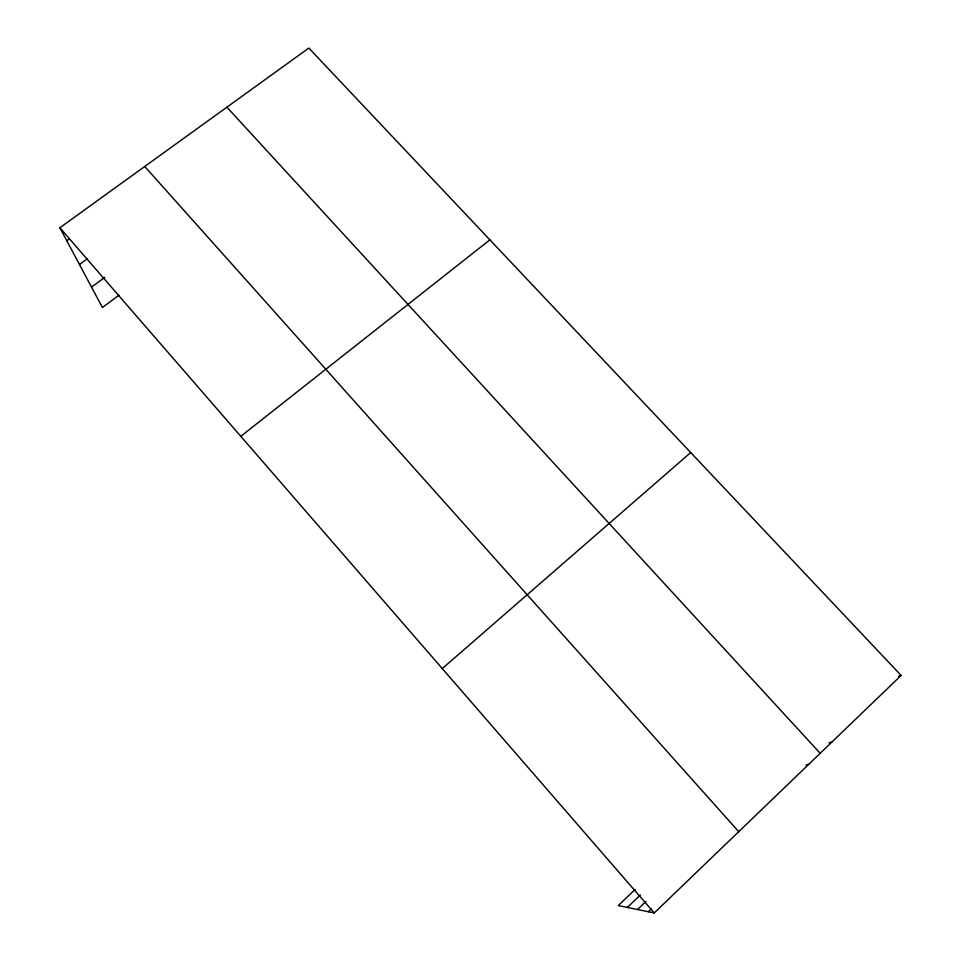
<?xml version="1.0" encoding="UTF-8"?>
<svg xmlns="http://www.w3.org/2000/svg" width="961" height="961" viewBox="0 0 961 961"><rect width="100%" height="100%" fill="white"/><g stroke="black" fill="none" stroke-linecap="round" stroke-linejoin="round"><path stroke-width="1.44" d="M648.291 911.725L651.294 908.842M635.245 889.357L618.259 905.55L654.249 912.95L901.13 675.439L308.829 48.05L59.87 227.733L102.395 307.508L118.948 295.207M637.527 909.514L645.888 901.49M627.353 907.412L640.398 894.955M442.264 668.58L690.707 452.547M240.803 436.318L489.882 239.83M91.535 287.135L104.809 277.333M79.463 264.491L87.547 258.593M66.814 240.755L69.216 239.001M898.367 676.448L901.13 675.439M829.175 742.757L831.938 742M806.099 764.932L808.73 764.331M226.892 107.188L820.189 753.304M144.739 166.481L738.733 831.673M59.87 227.733L654.249 912.95"/></g></svg>
